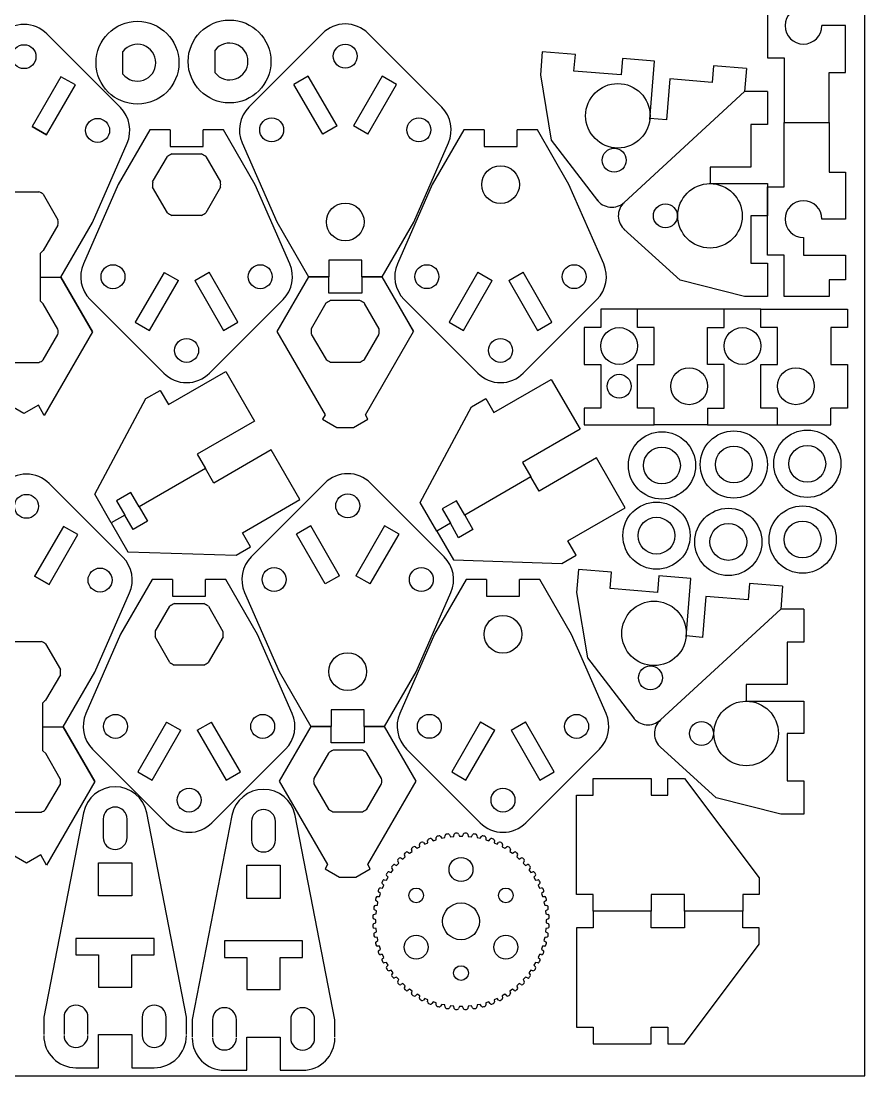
# Model space of a CAD drawing. Extents: x 0 to 9291, y 0 to 595.
# Drawn here: x 236.7 to 420, y 0 to 229.1 of the extents above; entities that cross this region are included whole.
import ezdxf

# ---------------------------------------------------------------- set-up
doc = ezdxf.new("R2010")
doc.units = 0
doc.layers.add('FINAL', color=8, linetype='CONTINUOUS')

msp = doc.modelspace()

# ---------------------------------------------------------------- linework, layer by layer
at = {"layer": 'FINAL', "linetype": 'CONTINUOUS'}
for p, q in [((398.84, 235.87), (398.84, 221.07)), ((415.8, 228.07), (410.64, 228.07)), ((415.8, 217.87), (415.8, 228.07)), ((258.23, 210.28), (242.24, 226.29)), ((302.14, 226.38), (286.15, 210.38)), ((328.04, 210.38), (312.05, 226.38)), ((258.79, 217.56), (258.79, 222.49)), ((278.8, 217.83), (278.8, 222.76)), ((349.9, 222.39), (349.49, 217.41)), ((357.08, 221.8), (349.9, 222.39)), ((356.78, 218.21), (357.08, 221.8)), ((367.34, 220.96), (367.05, 217.37)), ((374.31, 220.39), (367.34, 220.96)), ((373.28, 207.72), (374.31, 220.39)), ((398.84, 221.07), (402.44, 221.07)), ((402.44, 221.07), (402.44, 207.07)), ((367.05, 217.37), (356.78, 218.21)), ((387.07, 219.34), (386.78, 215.76)), ((394.25, 218.76), (387.07, 219.34)), ((394.25, 218.76), (393.84, 213.77)), ((412.2, 207.07), (412.2, 217.87)), ((412.2, 217.87), (415.8, 217.87)), ((245.32, 216.99), (239.08, 206.18)), ((248.44, 215.19), (245.32, 216.99)), ((299.06, 217.09), (295.94, 215.29)), ((305.3, 206.28), (299.06, 217.09)), ((315.13, 217.09), (308.88, 206.28)), ((318.24, 215.29), (315.13, 217.09)), ((349.49, 217.41), (351.84, 203.17)), ((377.61, 216.51), (376.88, 207.64)), ((386.78, 215.76), (377.61, 216.51)), ((242.19, 204.38), (248.44, 215.19)), ((302.19, 204.48), (295.94, 215.29)), ((312, 204.48), (318.24, 215.29)), ((393.84, 213.77), (367.71, 189.69)), ((393.84, 213.77), (367.71, 189.69)), ((398.84, 213.77), (393.84, 213.77)), ((398.84, 213.77), (398.84, 206.57)), ((239.08, 206.18), (242.19, 204.38)), ((242.19, 204.38), (239.08, 206.18)), ((305.3, 206.28), (302.19, 204.48)), ((312, 204.48), (308.88, 206.28)), ((376.88, 207.64), (373.3, 207.93)), ((398.84, 206.57), (395.24, 206.57)), ((395.24, 206.57), (395.24, 197.37)), ((402.44, 207.07), (412.2, 207.07)), ((402.44, 207.07), (412.2, 207.07)), ((402.44, 193.07), (402.44, 207.07)), ((412.2, 207.07), (412.2, 196.27)), ((264.61, 205.43), (257.76, 193.55)), ((269.03, 205.43), (264.61, 205.43)), ((269.03, 205.43), (269.03, 201.83)), ((280.63, 205.43), (276.23, 205.43)), ((276.23, 201.83), (276.23, 205.43)), ((287.49, 193.53), (280.63, 205.43)), ((332.82, 205.43), (325.97, 193.56)), ((337.24, 205.43), (332.82, 205.43)), ((337.24, 205.42), (337.24, 201.82)), ((348.84, 205.43), (344.44, 205.43)), ((344.44, 201.82), (344.44, 205.42)), ((355.7, 193.54), (348.84, 205.43)), ((252.15, 185.34), (259.69, 202.52)), ((269.03, 201.83), (276.23, 201.83)), ((284.69, 202.62), (292.23, 185.45)), ((321.96, 185.43), (329.5, 202.62)), ((337.24, 201.82), (344.44, 201.82)), ((351.84, 203.17), (361.92, 190.09)), ((265.24, 194.12), (268.44, 199.65)), ((269.44, 200.23), (275.8, 200.23)), ((276.82, 199.64), (280, 194.13)), ((395.24, 197.37), (386.34, 197.37)), ((386.34, 197.37), (386.34, 193.77)), ((412.2, 196.27), (415.8, 196.27)), ((415.8, 196.27), (415.8, 186.06)), ((257.76, 193.55), (250.22, 176.37)), ((268.45, 187.44), (265.24, 192.98)), ((280, 192.98), (276.8, 187.44)), ((295.03, 176.37), (287.49, 193.53)), ((325.97, 193.56), (318.42, 176.37)), ((363.24, 176.37), (355.7, 193.54)), ((386.13, 193.77), (398.84, 193.77)), ((398.84, 193.77), (398.84, 186.77)), ((398.84, 193.07), (402.44, 193.07)), ((398.84, 178.26), (398.84, 193.07)), ((234.08, 192.01), (240.49, 192.01)), ((241.46, 191.45), (244.66, 185.9)), ((275.83, 186.88), (269.41, 186.88)), ((395.24, 186.77), (395.24, 176.47)), ((398.84, 186.77), (395.24, 186.77)), ((415.8, 186.06), (410.64, 186.06)), ((244.66, 184.77), (241.47, 179.24)), ((245.29, 173.46), (252.15, 185.34)), ((292.23, 185.45), (299.08, 173.56)), ((315.1, 173.56), (321.96, 185.43)), ((379.84, 172.77), (367.63, 183.89)), ((406.64, 182.06), (406.64, 178.26)), ((240.87, 173.46), (240.87, 178.66)), ((310.68, 177.16), (303.49, 177.16)), ((303.49, 177.16), (303.49, 173.56)), ((310.68, 173.56), (310.68, 177.16)), ((395.24, 176.47), (398.84, 176.47)), ((402.44, 178.26), (398.84, 178.26)), ((398.84, 176.47), (398.84, 169.27)), ((402.44, 169.27), (402.44, 178.26)), ((406.64, 178.26), (415.8, 178.26)), ((415.8, 178.26), (415.8, 172.87)), ((267.71, 174.5), (261.47, 163.69)), ((267.71, 174.5), (270.83, 172.7)), ((274.41, 172.7), (277.53, 174.51)), ((283.77, 163.69), (277.53, 174.51)), ((335.92, 174.51), (329.68, 163.7)), ((335.92, 174.51), (339.04, 172.71)), ((342.62, 172.71), (345.74, 174.51)), ((351.98, 163.7), (345.74, 174.51)), ((240.87, 173.46), (245.29, 173.46)), ((240.89, 173.46), (245.29, 173.46)), ((240.89, 168.26), (240.89, 173.46)), ((245.29, 173.46), (252.15, 161.57)), ((252.15, 161.57), (245.29, 173.46)), ((264.59, 161.89), (270.83, 172.7)), ((274.41, 172.7), (280.65, 161.89)), ((299.08, 173.56), (292.23, 161.68)), ((299.08, 173.56), (292.23, 161.68)), ((299.08, 173.56), (303.49, 173.56)), ((303.5, 173.56), (299.08, 173.56)), ((303.5, 169.96), (303.5, 173.56)), ((310.68, 173.56), (315.1, 173.56)), ((315.1, 173.56), (310.7, 173.56)), ((310.7, 173.56), (310.7, 169.96)), ((321.95, 161.67), (315.1, 173.56)), ((321.96, 161.66), (315.1, 173.56)), ((332.8, 161.9), (339.04, 172.71)), ((342.62, 172.71), (348.86, 161.9)), ((393.84, 169.27), (379.84, 172.77)), ((412.2, 172.87), (412.2, 169.27)), ((415.8, 172.87), (412.2, 172.87)), ((310.7, 169.96), (303.5, 169.96)), ((241.47, 167.68), (240.89, 168.26)), ((244.66, 162.16), (241.47, 167.68)), ((251.67, 168.61), (267.67, 152.6)), ((277.57, 152.6), (293.57, 168.6)), ((302.9, 167.78), (299.71, 162.25)), ((310.27, 168.36), (303.91, 168.36)), ((314.47, 162.26), (311.28, 167.77)), ((319.88, 168.61), (335.88, 152.6)), ((345.78, 152.6), (361.78, 168.61)), ((398.84, 169.27), (393.84, 169.27)), ((412.2, 169.27), (402.44, 169.27)), ((370.6, 166.51), (362.6, 166.51)), ((362.6, 166.51), (362.6, 162.51)), ((389.4, 166.51), (370.6, 166.51)), ((370.6, 162.51), (370.6, 166.51)), ((370.6, 162.51), (370.6, 166.51)), ((397.4, 166.51), (389.4, 166.51)), ((389.4, 162.51), (389.4, 166.51)), ((397.4, 166.51), (416.2, 166.51)), ((397.4, 162.51), (397.4, 166.51)), ((397.4, 162.51), (397.4, 166.51)), ((416.2, 166.51), (416.2, 162.51)), ((261.47, 163.69), (264.59, 161.89)), ((280.65, 161.89), (283.77, 163.69)), ((329.68, 163.7), (332.8, 161.9)), ((348.86, 161.9), (351.98, 163.7)), ((241.46, 155.47), (244.66, 161.01)), ((252.15, 161.57), (241.67, 143.44)), ((292.23, 161.68), (302.7, 143.54)), ((299.71, 161.11), (302.92, 155.57)), ((311.27, 155.57), (314.47, 161.11)), ((311.48, 143.53), (321.95, 161.67)), ((362.6, 162.51), (359, 162.51)), ((359, 162.51), (359, 154.51)), ((374.2, 162.51), (370.6, 162.51)), ((374.2, 162.51), (370.6, 162.51)), ((374.2, 154.51), (374.2, 162.51)), ((385.8, 162.51), (389.4, 162.51)), ((385.8, 154.51), (385.8, 162.51)), ((401, 162.51), (397.4, 162.51)), ((401, 162.51), (397.4, 162.51)), ((401, 154.51), (401, 162.51)), ((412.6, 162.51), (412.6, 154.51)), ((416.2, 162.51), (412.6, 162.51)), ((234.07, 154.91), (240.49, 154.91)), ((303.88, 155.01), (310.3, 155.01)), ((359, 154.51), (362.6, 154.51)), ((362.6, 154.51), (362.6, 145.01)), ((370.6, 154.51), (374.2, 154.51)), ((370.6, 145.01), (370.6, 154.51)), ((389.4, 154.51), (385.8, 154.51)), ((389.4, 145.01), (389.4, 154.51)), ((397.4, 154.51), (401, 154.51)), ((397.4, 145.01), (397.4, 154.51)), ((412.6, 154.51), (416.2, 154.51)), ((416.2, 154.51), (416.2, 145.01)), ((268.67, 145.79), (281.14, 152.99)), ((281.14, 152.99), (287.38, 142.18)), ((339.39, 144.03), (351.86, 151.23)), ((351.86, 151.23), (358.1, 140.41)), ((252.66, 126.3), (263.77, 147.07)), ((263.77, 147.07), (266.89, 148.87)), ((266.89, 148.87), (268.67, 145.79)), ((266.89, 148.87), (268.67, 145.79)), ((266.89, 148.87), (266.89, 148.87)), ((334.49, 145.31), (337.61, 147.11)), ((337.61, 147.11), (339.39, 144.03)), ((337.61, 147.11), (339.39, 144.03)), ((337.61, 147.11), (337.61, 147.11)), ((237.28, 143.84), (234.16, 145.64)), ((240.4, 145.64), (237.28, 143.84)), ((241.67, 143.44), (240.4, 145.64)), ((323.39, 124.54), (334.49, 145.31)), ((362.6, 145.01), (359, 145.01)), ((359, 145.01), (359, 141.41)), ((374.2, 145.01), (370.6, 145.01)), ((374.2, 141.41), (374.2, 145.01)), ((385.8, 145.01), (389.4, 145.01)), ((385.8, 145.01), (385.8, 141.41)), ((401, 145.01), (397.4, 145.01)), ((401, 141.41), (401, 145.01)), ((416.2, 145.01), (412.6, 145.01)), ((412.6, 141.41), (412.6, 145.01)), ((287.38, 142.18), (274.91, 134.98)), ((302.7, 143.54), (302.17, 142.62)), ((302.17, 142.62), (305.29, 140.82)), ((308.89, 140.82), (312.01, 142.62)), ((312.01, 142.62), (311.48, 143.53)), ((305.29, 140.82), (308.89, 140.82)), ((358.1, 140.41), (345.63, 133.22)), ((359, 141.41), (374.2, 141.41)), ((385.8, 141.41), (374.2, 141.41)), ((385.8, 141.41), (401, 141.41)), ((401, 141.41), (412.6, 141.41)), ((290.97, 135.95), (278.5, 128.75)), ((297.21, 125.14), (290.97, 135.95)), ((274.91, 134.98), (276.7, 131.87)), ((345.63, 133.21), (347.43, 130.1)), ((361.7, 134.19), (349.23, 126.99)), ((367.94, 123.37), (361.7, 134.19)), ((276.7, 131.87), (262.31, 123.56)), ((278.5, 128.75), (276.7, 131.87)), ((258.76, 112.63), (242.76, 128.64)), ((302.67, 128.73), (286.67, 112.73)), ((328.57, 112.73), (312.57, 128.73)), ((347.43, 130.1), (333.04, 121.8)), ((349.22, 126.99), (347.43, 130.1)), ((256.26, 120.07), (252.66, 126.3)), ((260.51, 126.67), (257.4, 124.87)), ((262.31, 123.56), (260.51, 126.67)), ((257.4, 124.87), (259.19, 121.76)), ((284.74, 117.94), (297.21, 125.14)), ((326.99, 118.31), (323.39, 124.54)), ((331.24, 124.91), (328.12, 123.11)), ((333.04, 121.8), (331.24, 124.91)), ((259.19, 121.76), (256.26, 120.07)), ((260.99, 118.65), (259.19, 121.76)), ((262.31, 123.56), (264.11, 120.45)), ((328.12, 123.11), (329.92, 120)), ((333.04, 121.8), (334.83, 118.68)), ((355.47, 116.17), (367.94, 123.37)), ((245.84, 119.34), (239.6, 108.53)), ((248.96, 117.54), (245.84, 119.34)), ((256.26, 120.07), (259.86, 113.83)), ((264.11, 120.45), (260.99, 118.65)), ((299.59, 119.44), (296.47, 117.64)), ((305.83, 108.63), (299.59, 119.44)), ((315.65, 119.44), (309.41, 108.63)), ((318.77, 117.64), (315.65, 119.44)), ((329.92, 120), (326.99, 118.31)), ((331.71, 116.88), (329.92, 120)), ((242.72, 106.73), (248.96, 117.54)), ((286.52, 114.86), (284.74, 117.94)), ((286.52, 114.86), (284.74, 117.94)), ((302.71, 106.83), (296.47, 117.64)), ((312.53, 106.83), (318.77, 117.64)), ((326.99, 118.31), (330.59, 112.07)), ((334.83, 118.68), (331.71, 116.88)), ((283.4, 113.06), (286.52, 114.86)), ((286.52, 114.86), (286.52, 114.86)), ((357.24, 113.09), (355.47, 116.17)), ((357.24, 113.09), (355.47, 116.17)), ((259.86, 113.83), (283.4, 113.06)), ((354.13, 111.29), (357.24, 113.09)), ((357.24, 113.09), (357.24, 113.09)), ((330.59, 112.07), (354.13, 111.29)), ((357.76, 109.99), (357.35, 105)), ((364.93, 109.4), (357.76, 109.99)), ((239.6, 108.53), (242.72, 106.73)), ((242.72, 106.73), (239.6, 108.53)), ((265.14, 107.78), (258.28, 95.9)), ((269.56, 107.78), (265.14, 107.78)), ((269.56, 107.78), (269.56, 104.18)), ((281.16, 107.78), (276.75, 107.78)), ((276.75, 104.18), (276.75, 107.78)), ((288.01, 95.88), (281.16, 107.78)), ((305.83, 108.63), (302.71, 106.83)), ((312.53, 106.83), (309.41, 108.63)), ((333.35, 107.78), (326.49, 95.9)), ((337.77, 107.78), (333.35, 107.78)), ((337.77, 107.77), (337.77, 104.17)), ((349.37, 107.78), (344.96, 107.78)), ((344.96, 104.17), (344.96, 107.77)), ((356.22, 95.89), (349.37, 107.78)), ((364.64, 105.81), (364.93, 109.4)), ((375.2, 108.56), (374.91, 104.97)), ((382.17, 107.99), (375.2, 108.56)), ((381.13, 95.32), (382.17, 107.99)), ((374.91, 104.97), (364.64, 105.81)), ((394.93, 106.94), (394.64, 103.35)), ((402.11, 106.35), (394.93, 106.94)), ((402.11, 106.35), (401.7, 101.37)), ((252.68, 87.68), (260.22, 104.87)), ((269.56, 104.18), (276.75, 104.18)), ((285.21, 104.97), (292.75, 87.8)), ((322.48, 87.78), (330.03, 104.97)), ((337.77, 104.17), (344.96, 104.17)), ((357.35, 105), (359.69, 90.76)), ((385.47, 104.1), (384.74, 95.23)), ((394.64, 103.35), (385.47, 104.1)), ((265.77, 96.47), (268.96, 102)), ((269.97, 102.58), (276.33, 102.58)), ((277.34, 101.99), (280.52, 96.47)), ((401.7, 101.37), (375.57, 77.29)), ((401.7, 101.37), (375.57, 77.29)), ((406.7, 101.37), (401.7, 101.37)), ((406.7, 101.37), (406.7, 94.17)), ((234.6, 94.36), (241.02, 94.36)), ((258.28, 95.9), (250.74, 78.72)), ((268.97, 89.78), (265.77, 95.33)), ((280.53, 95.33), (277.33, 89.79)), ((295.55, 78.72), (288.01, 95.88)), ((326.49, 95.9), (318.95, 78.72)), ((363.76, 78.72), (356.22, 95.89)), ((384.74, 95.23), (381.16, 95.53)), ((406.7, 94.17), (403.1, 94.17)), ((403.1, 94.17), (403.1, 84.97)), ((241.98, 93.8), (245.19, 88.25)), ((359.69, 90.76), (369.78, 77.68)), ((245.19, 87.11), (241.99, 81.59)), ((245.82, 75.81), (252.68, 87.68)), ((276.36, 89.23), (269.94, 89.23)), ((292.75, 87.8), (299.61, 75.91)), ((315.63, 75.91), (322.48, 87.78)), ((403.1, 84.97), (394.2, 84.97)), ((394.2, 84.97), (394.2, 81.37)), ((241.4, 75.81), (241.4, 81.01)), ((393.99, 81.37), (406.7, 81.37)), ((406.7, 81.37), (406.7, 74.37)), ((311.21, 79.51), (304.01, 79.51)), ((304.01, 79.51), (304.01, 75.91)), ((311.21, 75.91), (311.21, 79.51)), ((241.4, 75.81), (245.82, 75.81)), ((241.41, 75.81), (245.82, 75.81)), ((241.41, 70.61), (241.41, 75.81)), ((245.82, 75.81), (252.68, 63.92)), ((252.68, 63.92), (245.82, 75.81)), ((268.24, 76.85), (262, 66.04)), ((268.24, 76.85), (271.36, 75.05)), ((274.94, 75.05), (278.05, 76.85)), ((284.3, 66.04), (278.05, 76.85)), ((299.61, 75.91), (292.75, 64.03)), ((299.61, 75.91), (292.75, 64.03)), ((299.61, 75.91), (304.01, 75.91)), ((304.03, 75.91), (299.61, 75.91)), ((304.03, 72.31), (304.03, 75.91)), ((311.21, 75.91), (315.63, 75.91)), ((315.63, 75.91), (311.22, 75.91)), ((311.22, 75.91), (311.22, 72.31)), ((322.48, 64.02), (315.63, 75.91)), ((322.48, 64.01), (315.63, 75.91)), ((336.45, 76.86), (330.21, 66.04)), ((336.45, 76.86), (339.57, 75.06)), ((343.15, 75.06), (346.26, 76.86)), ((352.51, 66.05), (346.26, 76.86)), ((265.11, 64.24), (271.36, 75.05)), ((274.94, 75.05), (281.18, 64.24)), ((333.32, 64.24), (339.57, 75.06)), ((343.15, 75.06), (349.39, 64.25)), ((403.1, 74.37), (403.1, 64.07)), ((406.7, 74.37), (403.1, 74.37)), ((311.22, 72.31), (304.03, 72.31)), ((387.7, 60.37), (375.49, 71.48)), ((242, 70.03), (241.41, 70.61)), ((245.18, 64.51), (242, 70.03)), ((252.2, 70.95), (268.19, 54.95)), ((278.1, 54.95), (294.1, 70.95)), ((303.43, 70.12), (300.24, 64.6)), ((310.8, 70.71), (304.44, 70.71)), ((314.99, 64.6), (311.81, 70.12)), ((320.41, 70.96), (336.4, 54.95)), ((346.31, 54.95), (362.31, 70.96)), ((262, 66.04), (265.11, 64.24)), ((281.18, 64.24), (284.3, 66.04)), ((330.21, 66.04), (333.32, 64.24)), ((349.39, 64.25), (352.51, 66.05)), ((360.94, 60.99), (360.94, 64.59)), ((360.94, 64.59), (373.59, 64.59)), ((373.59, 64.59), (373.59, 60.99)), ((377.19, 60.99), (377.19, 64.59)), ((377.19, 64.59), (380.79, 64.59)), ((380.79, 64.59), (397.04, 42.99)), ((241.99, 57.82), (245.19, 63.36)), ((252.68, 63.92), (242.2, 45.79)), ((292.75, 64.03), (303.23, 45.89)), ((300.24, 63.46), (303.44, 57.91)), ((311.8, 57.92), (314.99, 63.46)), ((312.01, 45.88), (322.48, 64.02)), ((403.1, 64.07), (406.7, 64.07)), ((406.7, 64.07), (406.7, 56.87)), ((357.33, 39.39), (357.33, 60.99)), ((357.33, 60.99), (360.94, 60.99)), ((373.59, 60.99), (377.19, 60.99)), ((401.7, 56.87), (387.7, 60.37)), ((304.41, 57.36), (310.83, 57.36)), ((234.6, 57.26), (241.02, 57.26)), ((250.21, 57.12), (241.58, 12.77)), ((254.48, 55.78), (254.48, 51.68)), ((259.68, 51.77), (259.68, 55.69)), ((272.58, 12.75), (263.95, 57.12)), ((282.46, 56.57), (273.83, 12.23)), ((286.73, 55.23), (286.73, 51.13)), ((291.93, 51.23), (291.93, 55.14)), ((304.83, 12.21), (296.2, 56.57)), ((406.7, 56.87), (401.7, 56.87)), ((324.06, 50.68), (324.39, 50.34)), ((324.39, 50.34), (325.03, 50.63)), ((325.03, 50.63), (324.99, 51.1)), ((325.89, 51.44), (326.18, 51.07)), ((326.18, 51.07), (326.85, 51.29)), ((326.85, 51.29), (326.87, 51.76)), ((327.8, 52.01), (328.05, 51.61)), ((328.05, 51.61), (328.73, 51.75)), ((328.73, 51.75), (328.8, 52.22)), ((329.75, 52.37), (329.95, 51.95)), ((329.95, 51.95), (330.65, 52.02)), ((330.65, 52.02), (330.76, 52.48)), ((331.73, 52.53), (331.89, 52.08)), ((331.89, 52.08), (332.59, 52.08)), ((332.59, 52.08), (332.75, 52.53)), ((333.71, 52.48), (333.82, 52.02)), ((333.82, 52.02), (334.52, 51.95)), ((334.52, 51.95), (334.73, 52.37)), ((335.68, 52.22), (335.74, 51.75)), ((335.74, 51.75), (336.43, 51.61)), ((336.43, 51.61), (336.68, 52.01)), ((337.61, 51.76), (337.62, 51.29)), ((337.62, 51.29), (338.29, 51.07)), ((338.29, 51.07), (338.58, 51.44)), ((339.48, 51.1), (339.45, 50.63)), ((339.45, 50.63), (340.08, 50.34)), ((340.08, 50.34), (340.41, 50.68)), ((320.68, 48.61), (321.07, 48.34)), ((321.07, 48.34), (321.64, 48.75)), ((321.64, 48.75), (321.51, 49.21)), ((322.32, 49.73), (322.68, 49.43)), ((322.68, 49.43), (323.28, 49.78)), ((323.28, 49.78), (323.2, 50.24)), ((341.27, 50.24), (341.19, 49.78)), ((341.19, 49.78), (341.79, 49.43)), ((341.79, 49.43), (342.16, 49.73)), ((342.96, 49.21), (342.83, 48.75)), ((342.83, 48.75), (343.4, 48.34)), ((343.4, 48.34), (343.79, 48.61)), ((237.81, 46.19), (234.69, 47.99)), ((240.93, 47.99), (237.81, 46.19)), ((242.2, 45.79), (240.93, 47.99)), ((253.48, 46.27), (260.68, 46.27)), ((253.48, 39.07), (253.48, 46.27)), ((260.68, 46.27), (260.68, 39.07)), ((303.23, 45.89), (302.7, 44.97)), ((312.53, 44.97), (312.01, 45.88)), ((317.81, 45.88), (318.25, 45.7)), ((318.25, 45.7), (318.71, 46.22)), ((318.71, 46.22), (318.49, 46.64)), ((319.18, 47.32), (319.59, 47.1)), ((319.59, 47.1), (320.11, 47.56)), ((320.11, 47.56), (319.93, 48)), ((344.54, 48), (344.36, 47.56)), ((344.36, 47.56), (344.88, 47.1)), ((344.88, 47.1), (345.3, 47.32)), ((345.98, 46.64), (345.76, 46.22)), ((345.76, 46.22), (346.23, 45.7)), ((346.23, 45.7), (346.66, 45.88)), ((285.73, 45.73), (292.93, 45.73)), ((285.73, 38.53), (285.73, 45.73)), ((292.93, 45.73), (292.93, 38.53)), ((302.7, 44.97), (305.82, 43.17)), ((309.42, 43.17), (312.53, 44.97)), ((316.6, 44.3), (317.06, 44.17)), ((317.06, 44.17), (317.47, 44.74)), ((317.47, 44.74), (317.2, 45.13)), ((347.27, 45.13), (347.01, 44.74)), ((347.01, 44.74), (347.42, 44.17)), ((347.42, 44.17), (347.87, 44.3)), ((305.82, 43.17), (309.42, 43.17)), ((315.47, 41.42), (315.13, 41.75)), ((315.18, 40.78), (315.47, 41.42)), ((315.57, 42.61), (316.03, 42.53)), ((316.03, 42.53), (316.38, 43.13)), ((316.38, 43.13), (316.08, 43.49)), ((348.4, 43.49), (348.09, 43.13)), ((348.09, 43.13), (348.44, 42.53)), ((348.44, 42.53), (348.91, 42.61)), ((349.34, 41.75), (349, 41.42)), ((349, 41.42), (349.29, 40.78)), ((397.04, 42.99), (397.04, 39.39)), ((260.68, 39.07), (253.48, 39.07)), ((314.05, 38.94), (314.52, 38.96)), ((314.74, 39.63), (314.37, 39.92)), ((314.52, 38.96), (314.74, 39.63)), ((314.71, 40.82), (315.18, 40.78)), ((349.29, 40.78), (349.76, 40.82)), ((350.1, 39.92), (349.73, 39.63)), ((349.73, 39.63), (349.95, 38.96)), ((349.95, 38.96), (350.42, 38.94)), ((360.94, 39.39), (357.33, 39.39)), ((360.94, 35.79), (360.94, 39.39)), ((373.59, 39.39), (373.59, 35.79)), ((380.79, 39.39), (373.59, 39.39)), ((380.79, 35.79), (380.79, 39.39)), ((393.44, 39.39), (393.44, 35.79)), ((397.04, 39.39), (393.44, 39.39)), ((292.93, 38.53), (285.73, 38.53)), ((313.59, 37.01), (314.06, 37.08)), ((314.2, 37.76), (313.8, 38.01)), ((314.06, 37.08), (314.2, 37.76)), ((350.67, 38.01), (350.27, 37.76)), ((350.27, 37.76), (350.42, 37.08)), ((350.42, 37.08), (350.88, 37.01)), ((313.33, 35.05), (313.79, 35.16)), ((313.86, 35.86), (313.44, 36.06)), ((313.79, 35.16), (313.86, 35.86)), ((351.03, 36.06), (350.61, 35.86)), ((350.61, 35.86), (350.68, 35.16)), ((350.68, 35.16), (351.14, 35.05)), ((373.59, 35.79), (360.94, 35.79)), ((373.59, 35.79), (360.94, 35.79)), ((360.94, 35.79), (360.94, 32.19)), ((373.59, 32.19), (373.59, 35.79)), ((393.44, 35.79), (380.79, 35.79)), ((393.44, 35.79), (380.79, 35.79)), ((380.79, 35.79), (380.79, 32.19)), ((393.44, 32.19), (393.44, 35.79)), ((313.73, 33.92), (313.28, 34.08)), ((313.28, 33.06), (313.73, 33.22)), ((313.79, 31.99), (313.33, 32.1)), ((313.73, 33.22), (313.73, 33.92)), ((351.14, 32.1), (350.68, 31.99)), ((351.19, 34.08), (350.75, 33.92)), ((350.75, 33.92), (350.75, 33.22)), ((350.75, 33.22), (351.19, 33.06)), ((357.33, 32.19), (357.33, 10.6)), ((360.94, 32.19), (357.33, 32.19)), ((380.79, 32.19), (373.59, 32.19)), ((397.04, 32.19), (393.44, 32.19)), ((397.04, 28.59), (397.04, 32.19)), ((265.58, 29.87), (248.57, 29.87)), ((248.58, 29.87), (248.58, 26.27)), ((265.58, 26.27), (265.58, 29.87)), ((313.44, 31.08), (313.86, 31.29)), ((314.06, 30.07), (313.59, 30.13)), ((313.86, 31.29), (313.79, 31.99)), ((314.2, 29.38), (314.06, 30.07)), ((350.42, 30.07), (350.27, 29.38)), ((350.88, 30.13), (350.42, 30.07)), ((350.68, 31.99), (350.61, 31.29)), ((350.61, 31.29), (351.03, 31.08)), ((297.83, 29.33), (280.83, 29.33)), ((280.83, 29.33), (280.83, 25.73)), ((297.83, 25.73), (297.83, 29.33)), ((313.8, 29.13), (314.2, 29.38)), ((314.52, 28.19), (314.05, 28.2)), ((314.37, 27.23), (314.74, 27.52)), ((314.74, 27.52), (314.52, 28.19)), ((349.95, 28.19), (349.73, 27.52)), ((349.73, 27.52), (350.1, 27.23)), ((350.42, 28.2), (349.95, 28.19)), ((350.27, 29.38), (350.67, 29.13)), ((380.79, 7), (397.04, 28.59)), ((248.58, 26.27), (253.48, 26.27)), ((253.48, 26.27), (253.48, 19.27)), ((260.68, 19.27), (260.68, 26.27)), ((260.68, 26.27), (265.58, 26.27)), ((280.83, 25.73), (285.73, 25.72)), ((285.73, 25.72), (285.73, 18.73)), ((292.93, 18.73), (292.93, 25.73)), ((292.93, 25.73), (297.83, 25.73)), ((315.18, 26.36), (314.71, 26.33)), ((315.13, 25.4), (315.47, 25.73)), ((315.47, 25.73), (315.18, 26.36)), ((349.29, 26.36), (349, 25.73)), ((349, 25.73), (349.34, 25.4)), ((349.76, 26.33), (349.29, 26.36)), ((316.03, 24.62), (315.57, 24.54)), ((316.38, 24.02), (316.03, 24.62)), ((316.08, 23.65), (316.38, 24.02)), ((317.06, 22.98), (316.6, 22.85)), ((317.47, 22.41), (317.06, 22.98)), ((347.42, 22.98), (347.01, 22.41)), ((347.87, 22.85), (347.42, 22.98)), ((348.44, 24.62), (348.09, 24.02)), ((348.09, 24.02), (348.4, 23.65)), ((348.91, 24.54), (348.44, 24.62)), ((317.2, 22.02), (317.47, 22.41)), ((318.25, 21.45), (317.81, 21.27)), ((318.71, 20.93), (318.25, 21.45)), ((318.49, 20.51), (318.71, 20.93)), ((346.23, 21.45), (345.76, 20.93)), ((345.76, 20.93), (345.98, 20.51)), ((346.66, 21.27), (346.23, 21.45)), ((347.01, 22.41), (347.27, 22.02)), ((253.48, 19.27), (260.68, 19.27)), ((285.73, 18.73), (292.93, 18.73)), ((319.59, 20.05), (319.18, 19.83)), ((320.11, 19.58), (319.59, 20.05)), ((319.93, 19.15), (320.11, 19.58)), ((321.07, 18.8), (320.68, 18.54)), ((321.64, 18.39), (321.07, 18.8)), ((321.51, 17.94), (321.64, 18.39)), ((343.4, 18.8), (342.83, 18.39)), ((342.83, 18.39), (342.96, 17.94)), ((343.79, 18.54), (343.4, 18.8)), ((344.88, 20.05), (344.36, 19.58)), ((344.36, 19.58), (344.54, 19.15)), ((345.3, 19.83), (344.88, 20.05)), ((322.68, 17.72), (322.32, 17.41)), ((323.28, 17.37), (322.68, 17.72)), ((323.2, 16.9), (323.28, 17.37)), ((324.39, 16.81), (324.06, 16.47)), ((325.03, 16.52), (324.39, 16.81)), ((324.99, 16.05), (325.03, 16.52)), ((326.18, 16.08), (325.89, 15.71)), ((326.85, 15.86), (326.18, 16.08)), ((338.29, 16.08), (337.62, 15.86)), ((338.58, 15.71), (338.29, 16.08)), ((340.08, 16.81), (339.45, 16.52)), ((339.45, 16.52), (339.48, 16.05)), ((340.41, 16.47), (340.08, 16.81)), ((341.79, 17.72), (341.19, 17.37)), ((341.19, 17.37), (341.27, 16.9)), ((342.16, 17.41), (341.79, 17.72)), ((326.87, 15.39), (326.85, 15.86)), ((328.05, 15.54), (327.8, 15.14)), ((328.73, 15.4), (328.05, 15.54)), ((328.8, 14.93), (328.73, 15.4)), ((329.95, 15.2), (329.75, 14.78)), ((330.65, 15.13), (329.95, 15.2)), ((330.76, 14.67), (330.65, 15.13)), ((331.89, 15.06), (331.73, 14.62)), ((332.59, 15.06), (331.89, 15.06)), ((332.75, 14.62), (332.59, 15.06)), ((333.82, 15.13), (333.71, 14.67)), ((334.52, 15.2), (333.82, 15.13)), ((334.73, 14.78), (334.52, 15.2)), ((335.74, 15.4), (335.68, 14.93)), ((336.43, 15.54), (335.74, 15.4)), ((336.68, 15.14), (336.43, 15.54)), ((337.62, 15.86), (337.61, 15.39)), ((241.58, 12.77), (241.58, 8.97)), ((245.98, 12.75), (245.99, 8.97)), ((251.17, 8.97), (251.18, 12.75)), ((262.98, 12.75), (262.98, 8.77)), ((268.18, 8.77), (268.18, 12.75)), ((272.57, 8.97), (272.58, 12.75)), ((273.83, 12.23), (273.83, 8.43)), ((278.23, 12.21), (278.24, 8.43)), ((283.43, 8.43), (283.43, 12.21)), ((295.23, 12.21), (295.23, 8.22)), ((300.43, 8.22), (300.43, 12.21)), ((304.83, 8.43), (304.83, 12.21)), ((357.33, 10.6), (360.94, 10.6)), ((360.94, 10.6), (360.94, 7)), ((373.59, 10.6), (377.19, 10.6)), ((373.59, 7), (373.59, 10.6)), ((377.19, 10.6), (377.19, 7)), ((253.48, 8.97), (260.68, 8.97)), ((253.48, 1.78), (253.48, 8.97)), ((260.68, 8.97), (260.68, 1.77)), ((285.73, 8.43), (292.93, 8.43)), ((285.73, 1.23), (285.73, 8.43)), ((292.93, 8.43), (292.93, 1.23)), ((360.94, 7), (373.59, 7)), ((377.19, 7), (380.79, 7)), ((248.58, 1.78), (253.48, 1.78)), ((260.68, 1.77), (265.58, 1.77)), ((280.83, 1.23), (285.73, 1.23)), ((292.93, 1.23), (297.83, 1.22))]:
    msp.add_line(p, q, dxfattribs=at)
at = {"layer": 'FINAL'}
msp.add_lwpolyline([(0, 0), (420, 0), (420, 595), (0, 595)], close=True, dxfattribs=at)
for centre, radius in [((281.95, 220.29), 9), ((261.94, 220.02), 9), ((375.9, 132.57), 7.3), ((391.52, 132.76), 7.3), ((407.48, 132.93), 7.3), ((375.9, 132.57), 4), ((391.52, 132.76), 4), ((407.48, 132.93), 4), ((374.71, 117.32), 7.3), ((406.46, 116.47), 7.3), ((390.33, 115.96), 7.3), ((374.71, 117.32), 4), ((390.33, 115.96), 4), ((406.46, 116.47), 4)]:
    msp.add_circle(centre, radius, dxfattribs=at)
at = {"layer": 'FINAL', "linetype": 'CONTINUOUS'}
for centre, radius in [((237.29, 221.34), 2.6), ((307.09, 221.43), 2.6), ((366.32, 208.5), 7), ((253.28, 205.33), 2.6), ((291.1, 205.43), 2.6), ((323.09, 205.43), 2.6), ((365.53, 198.84), 2.6), ((340.84, 193.55), 4.1), ((386.34, 186.77), 7), ((307.09, 185.44), 4.1), ((376.64, 186.77), 2.6), ((256.62, 173.55), 2.6), ((288.62, 173.55), 2.6), ((324.83, 173.56), 2.6), ((356.83, 173.56), 2.6), ((366.6, 158.51), 4), ((393.4, 158.51), 4), ((272.62, 157.55), 2.6), ((340.83, 157.55), 2.6), ((381.8, 149.76), 4), ((405, 149.76), 4), ((366.6, 149.76), 2.6), ((237.81, 123.69), 2.6), ((307.62, 123.78), 2.6), ((253.81, 107.68), 2.6), ((291.62, 107.78), 2.6), ((323.62, 107.78), 2.6), ((374.18, 96.1), 7), ((341.36, 95.9), 4.1), ((307.61, 87.79), 4.1), ((373.39, 86.43), 2.6), ((394.2, 74.37), 7), ((257.15, 75.9), 2.6), ((289.15, 75.9), 2.6), ((325.36, 75.91), 2.6), ((357.36, 75.9), 2.6), ((384.5, 74.37), 2.6), ((273.15, 59.9), 2.6), ((341.36, 59.9), 2.6), ((332.24, 44.83), 2.6), ((322.49, 39.2), 1.6), ((341.98, 39.2), 1.6), ((332.24, 33.57), 4), ((322.49, 27.95), 2.6), ((341.98, 27.95), 2.6), ((332.24, 22.32), 1.6)]:
    msp.add_circle(centre, radius, dxfattribs=at)
for centre, radius, start, end in [((406.64, 228.07), 4, 90, 0), ((237.29, 221.34), 7, 44.9826, 135.0129), ((307.09, 221.43), 7, 44.9826, 135.0129), ((261.94, 220.02), 4, 218.0475, 141.9525), ((281.95, 220.29), 4, 218.0475, 141.9525), ((253.28, 205.33), 7, 336.3058, 44.9826), ((291.1, 205.43), 7, 135.0129, 203.7093), ((323.09, 205.43), 7, 336.3058, 44.9826), ((272.62, 193.54), 7.4, 115.4519, 124.4297), ((272.62, 193.54), 7.4, 55.4563, 64.5481), ((272.62, 193.54), 7.4, 175.5327, 184.3492), ((272.62, 193.54), 7.4, 355.6195, 4.5026), ((237.28, 185.34), 7.4, 55.6508, 64.304), ((365, 192.64), 4, 215.6475, 312.658), ((370.42, 186.75), 4, 132.658, 229.6685), ((406.64, 186.06), 4, 0, 270), ((237.28, 185.34), 7.4, 355.5327, 4.3492), ((272.62, 193.54), 7.4, 235.6508, 244.304), ((272.62, 193.54), 7.4, 295.696, 304.3805), ((247.52, 172.41), 9.12, 131.5815, 136.7923), ((256.62, 173.55), 7, 156.3058, 224.9826), ((288.62, 173.55), 7, 315.0129, 23.7093), ((324.83, 173.56), 7, 156.3058, 224.9826), ((356.83, 173.56), 7, 315.0129, 23.7093), ((307.09, 161.68), 7.4, 115.4519, 124.4712), ((307.09, 161.68), 7.4, 55.4974, 64.5481), ((237.28, 161.58), 7.4, 355.6195, 4.5026), ((307.09, 161.68), 7.4, 175.5288, 184.3492), ((307.09, 161.68), 7.4, 355.6195, 4.5026), ((237.28, 161.58), 7.4, 295.696, 304.3805), ((307.09, 161.68), 7.4, 235.6508, 244.304), ((307.09, 161.68), 7.4, 295.696, 304.3805), ((272.62, 157.55), 7, 224.9826, 315.0129), ((340.83, 157.55), 7, 224.9826, 315.0129), ((237.81, 123.69), 7, 44.9826, 135.0129), ((307.62, 123.78), 7, 44.9826, 135.0129), ((253.81, 107.68), 7, 336.3058, 44.9826), ((291.62, 107.78), 7, 135.0129, 203.7093), ((323.62, 107.78), 7, 336.3058, 44.9826), ((273.15, 95.89), 7.4, 115.4519, 124.4297), ((273.15, 95.89), 7.4, 55.4563, 64.5481), ((273.15, 95.89), 7.4, 175.5327, 184.3492), ((273.15, 95.89), 7.4, 355.6195, 4.5026), ((237.81, 87.69), 7.4, 55.6508, 64.304), ((273.15, 95.89), 7.4, 235.6508, 244.304), ((273.15, 95.89), 7.4, 295.696, 304.3805), ((237.81, 87.69), 7.4, 355.5327, 4.3492), ((248.05, 74.76), 9.12, 131.5815, 136.7923), ((257.15, 75.9), 7, 156.3058, 224.9826), ((289.15, 75.9), 7, 315.0129, 23.7093), ((325.36, 75.91), 7, 156.3058, 224.9826), ((357.36, 75.9), 7, 315.0129, 23.7093), ((372.86, 80.23), 4, 215.6475, 312.658), ((378.28, 74.35), 4, 132.658, 229.6685), ((307.62, 64.02), 7.4, 115.4519, 124.4712), ((307.62, 64.02), 7.4, 55.4974, 64.5481), ((237.81, 63.93), 7.4, 355.6195, 4.5026), ((307.62, 64.02), 7.4, 175.5288, 184.3492), ((307.62, 64.02), 7.4, 355.6195, 4.5026), ((257.08, 55.78), 7, 11.0099, 168.9862), ((289.33, 55.23), 7, 11.0099, 168.9862), ((237.81, 63.93), 7.4, 295.696, 304.3805), ((257.08, 55.78), 2.6, 0, 180), ((289.33, 55.23), 2.6, 0, 180), ((307.62, 64.02), 7.4, 235.6508, 244.304), ((307.62, 64.02), 7.4, 295.696, 304.3805), ((273.15, 59.9), 7, 224.9826, 315.0129), ((331.06, 52.4), 0.305, 93.5791, 166), ((332.24, 33.57), 19.17, 92.4209, 93.5791), ((331.44, 52.42), 0.305, 20, 92.4209), ((333.03, 52.42), 0.305, 87.5791, 160), ((332.24, 33.57), 19.17, 86.4209, 87.5791), ((333.41, 52.4), 0.305, 14, 86.4209), ((341.36, 59.9), 7, 224.9826, 315.0129), ((257.08, 51.77), 2.6, 180, 0), ((289.33, 51.23), 2.6, 180, 0), ((323.5, 50.3), 0.305, 117.5791, 190), ((332.24, 33.57), 19.17, 116.4209, 117.5791), ((323.84, 50.47), 0.305, 44, 116.4209), ((325.3, 51.12), 0.305, 111.5791, 184), ((332.24, 33.57), 19.17, 110.4209, 111.5791), ((325.65, 51.25), 0.305, 38, 110.4209), ((327.17, 51.75), 0.305, 105.5791, 178), ((332.24, 33.57), 19.17, 104.4209, 105.5791), ((327.54, 51.84), 0.305, 32, 104.4209), ((329.1, 52.18), 0.305, 99.5791, 172), ((332.24, 33.57), 19.17, 98.4209, 99.5791), ((329.47, 52.24), 0.305, 26, 98.4209), ((335, 52.24), 0.305, 81.5791, 154), ((332.24, 33.57), 19.17, 80.4209, 81.5791), ((335.38, 52.18), 0.305, 8, 80.4209), ((336.94, 51.84), 0.305, 75.5791, 148), ((332.24, 33.57), 19.17, 74.4209, 75.5791), ((337.3, 51.75), 0.305, 2, 74.4209), ((338.82, 51.25), 0.305, 69.5791, 142), ((332.24, 33.57), 19.17, 68.4209, 69.5791), ((339.18, 51.12), 0.305, 356, 68.4209), ((340.63, 50.47), 0.305, 63.5791, 136), ((332.24, 33.57), 19.17, 62.4209, 63.5791), ((340.97, 50.3), 0.305, 350, 62.4209), ((320.22, 48.11), 0.305, 129.5791, 202), ((332.24, 33.57), 19.17, 128.4209, 129.5791), ((320.51, 48.35), 0.305, 56, 128.4209), ((321.8, 49.29), 0.305, 123.5791, 196), ((332.24, 33.57), 19.17, 122.4209, 123.5791), ((322.12, 49.5), 0.305, 50, 122.4209), ((342.35, 49.5), 0.305, 57.5791, 130), ((332.24, 33.57), 19.17, 56.4209, 57.5791), ((342.67, 49.29), 0.305, 344, 56.4209), ((343.96, 48.35), 0.305, 51.5791, 124), ((332.24, 33.57), 19.17, 50.4209, 51.5791), ((344.26, 48.11), 0.305, 338, 50.4209), ((317.7, 45.59), 0.305, 68, 140.4209), ((318.76, 46.78), 0.305, 135.5791, 208), ((332.24, 33.57), 19.17, 134.4209, 135.5791), ((319.03, 47.05), 0.305, 62, 134.4209), ((345.44, 47.05), 0.305, 45.5791, 118), ((332.24, 33.57), 19.17, 44.4209, 45.5791), ((345.71, 46.78), 0.305, 332, 44.4209), ((346.78, 45.59), 0.305, 39.5791, 112), ((316.31, 43.69), 0.305, 147.5791, 220), ((332.24, 33.57), 19.17, 146.4209, 147.5791), ((316.52, 44.01), 0.305, 74, 146.4209), ((317.46, 45.3), 0.305, 141.5791, 214), ((332.24, 33.57), 19.17, 140.4209, 141.5791), ((332.24, 33.57), 19.17, 38.4209, 39.5791), ((347.02, 45.3), 0.305, 326, 38.4209), ((347.95, 44.01), 0.305, 33.5791, 106), ((332.24, 33.57), 19.17, 32.4209, 33.5791), ((348.16, 43.69), 0.305, 320, 32.4209), ((315.34, 41.97), 0.305, 153.5791, 226), ((332.24, 33.57), 19.17, 152.4209, 153.5791), ((315.51, 42.31), 0.305, 80, 152.4209), ((348.96, 42.31), 0.305, 27.5791, 100), ((332.24, 33.57), 19.17, 26.4209, 27.5791), ((349.13, 41.97), 0.305, 314, 26.4209), ((314.06, 38.64), 0.305, 92, 164.4209), ((314.56, 40.16), 0.305, 159.5791, 232), ((332.24, 33.57), 19.17, 158.4209, 159.5791), ((314.69, 40.51), 0.305, 86, 158.4209), ((349.78, 40.51), 0.305, 21.5791, 94), ((332.24, 33.57), 19.17, 20.4209, 21.5791), ((349.92, 40.16), 0.305, 308, 20.4209), ((350.41, 38.64), 0.305, 15.5791, 88), ((332.24, 33.57), 19.17, 170.4209, 171.5791), ((313.63, 36.71), 0.305, 98, 170.4209), ((313.97, 38.27), 0.305, 165.5791, 238), ((332.24, 33.57), 19.17, 164.4209, 165.5791), ((350.51, 38.27), 0.305, 302, 14.4209), ((332.24, 33.57), 19.17, 14.4209, 15.5791), ((350.84, 36.71), 0.305, 9.5791, 82), ((332.24, 33.57), 19.17, 8.4209, 9.5791), ((332.24, 33.57), 19.17, 176.4209, 177.5791), ((313.39, 34.37), 0.305, 177.5791, 250), ((313.41, 34.75), 0.305, 104, 176.4209), ((313.57, 36.34), 0.305, 171.5791, 244), ((350.9, 36.34), 0.305, 296, 8.4209), ((351.07, 34.75), 0.305, 3.5791, 76), ((351.09, 34.37), 0.305, 290, 2.4209), ((332.24, 33.57), 19.17, 2.4209, 3.5791), ((313.39, 32.78), 0.305, 110, 182.4209), ((332.24, 33.57), 19.17, 182.4209, 183.5791), ((313.41, 32.4), 0.305, 183.5791, 256), ((351.07, 32.4), 0.305, 284, 356.4209), ((351.09, 32.78), 0.305, 357.5791, 70), ((332.24, 33.57), 19.17, 356.4209, 357.5791), ((313.57, 30.81), 0.305, 116, 188.4209), ((332.24, 33.57), 19.17, 188.4209, 189.5791), ((313.63, 30.43), 0.305, 189.5791, 262), ((350.84, 30.43), 0.305, 278, 350.4209), ((350.9, 30.81), 0.305, 351.5791, 64), ((332.24, 33.57), 19.17, 350.4209, 351.5791), ((313.97, 28.88), 0.305, 122, 194.4209), ((332.24, 33.57), 19.17, 194.4209, 195.5791), ((314.06, 28.51), 0.305, 195.5791, 268), ((350.41, 28.51), 0.305, 272, 344.4209), ((350.51, 28.88), 0.305, 345.5791, 58), ((332.24, 33.57), 19.17, 344.4209, 345.5791), ((314.56, 26.99), 0.305, 128, 200.4209), ((332.24, 33.57), 19.17, 200.4209, 201.5791), ((314.69, 26.63), 0.305, 201.5791, 274), ((315.34, 25.18), 0.305, 134, 206.4209), ((349.13, 25.18), 0.305, 333.5791, 46), ((349.78, 26.63), 0.305, 266, 338.4209), ((332.24, 33.57), 19.17, 338.4209, 339.5791), ((349.92, 26.99), 0.305, 339.5791, 52), ((332.24, 33.57), 19.17, 206.4209, 207.5791), ((315.51, 24.84), 0.305, 207.5791, 280), ((316.31, 23.46), 0.305, 140, 212.4209), ((332.24, 33.57), 19.17, 212.4209, 213.5791), ((316.52, 23.14), 0.305, 213.5791, 286), ((347.95, 23.14), 0.305, 254, 326.4209), ((332.24, 33.57), 19.17, 326.4209, 327.5791), ((348.16, 23.46), 0.305, 327.5791, 40), ((348.96, 24.84), 0.305, 260, 332.4209), ((332.24, 33.57), 19.17, 332.4209, 333.5791), ((317.46, 21.85), 0.305, 146, 218.4209), ((332.24, 33.57), 19.17, 218.4209, 219.5791), ((317.7, 21.55), 0.305, 219.5791, 292), ((346.78, 21.55), 0.305, 248, 320.4209), ((332.24, 33.57), 19.17, 320.4209, 321.5791), ((347.02, 21.85), 0.305, 321.5791, 34), ((318.76, 20.37), 0.305, 152, 224.4209), ((332.24, 33.57), 19.17, 224.4209, 225.5791), ((319.03, 20.1), 0.305, 225.5791, 298), ((320.22, 19.03), 0.305, 158, 230.4209), ((332.24, 33.57), 19.17, 230.4209, 231.5791), ((320.51, 18.79), 0.305, 231.5791, 304), ((343.96, 18.79), 0.305, 236, 308.4209), ((332.24, 33.57), 19.17, 308.4209, 309.5791), ((344.26, 19.03), 0.305, 309.5791, 22), ((345.44, 20.1), 0.305, 242, 314.4209), ((332.24, 33.57), 19.17, 314.4209, 315.5791), ((345.71, 20.37), 0.305, 315.5791, 28), ((321.8, 17.86), 0.305, 164, 236.4209), ((332.24, 33.57), 19.17, 236.4209, 237.5791), ((322.12, 17.65), 0.305, 237.5791, 310), ((323.5, 16.85), 0.305, 170, 242.4209), ((332.24, 33.57), 19.17, 242.4209, 243.5791), ((323.84, 16.68), 0.305, 243.5791, 316), ((325.3, 16.03), 0.305, 176, 248.4209), ((339.18, 16.03), 0.305, 291.5791, 4), ((340.63, 16.68), 0.305, 224, 296.4209), ((332.24, 33.57), 19.17, 296.4209, 297.5791), ((340.97, 16.85), 0.305, 297.5791, 10), ((342.35, 17.65), 0.305, 230, 302.4209), ((332.24, 33.57), 19.17, 302.4209, 303.5791), ((342.67, 17.86), 0.305, 303.5791, 16), ((248.58, 12.75), 2.6, 0, 180), ((265.58, 12.75), 2.6, 0, 180), ((280.83, 12.21), 2.6, 0, 180), ((297.83, 12.21), 2.6, 0, 180), ((332.24, 33.57), 19.17, 248.4209, 249.5791), ((325.65, 15.89), 0.305, 249.5791, 322), ((327.17, 15.4), 0.305, 182, 254.4209), ((332.24, 33.57), 19.17, 254.4209, 255.5791), ((327.54, 15.3), 0.305, 255.5791, 328), ((329.1, 14.97), 0.305, 188, 260.4209), ((332.24, 33.57), 19.17, 260.4209, 261.5791), ((329.47, 14.91), 0.305, 261.5791, 334), ((331.06, 14.74), 0.305, 194, 266.4209), ((332.24, 33.57), 19.17, 266.4209, 267.5791), ((331.44, 14.72), 0.305, 267.5791, 340), ((333.03, 14.72), 0.305, 200, 272.4209), ((332.24, 33.57), 19.17, 272.4209, 273.5791), ((333.41, 14.74), 0.305, 273.5791, 346), ((335, 14.91), 0.305, 206, 278.4209), ((332.24, 33.57), 19.17, 278.4209, 279.5791), ((335.38, 14.97), 0.305, 279.5791, 352), ((336.94, 15.3), 0.305, 212, 284.4209), ((332.24, 33.57), 19.17, 284.4209, 285.5791), ((337.3, 15.4), 0.305, 285.5791, 358), ((338.82, 15.89), 0.305, 218, 290.4209), ((332.24, 33.57), 19.17, 290.4209, 291.5791), ((248.58, 8.78), 7, 180, 270), ((248.58, 8.78), 2.6, 180, 0), ((265.58, 8.77), 2.6, 180, 0), ((265.58, 8.77), 7, 270, 0), ((280.83, 8.23), 7, 180, 270), ((280.83, 8.23), 2.6, 180, 0), ((297.83, 8.22), 2.6, 180, 0), ((297.83, 8.22), 7, 270, 0)]:
    msp.add_arc(centre, radius, start, end, dxfattribs=at)

doc.saveas('drawing.dxf')
